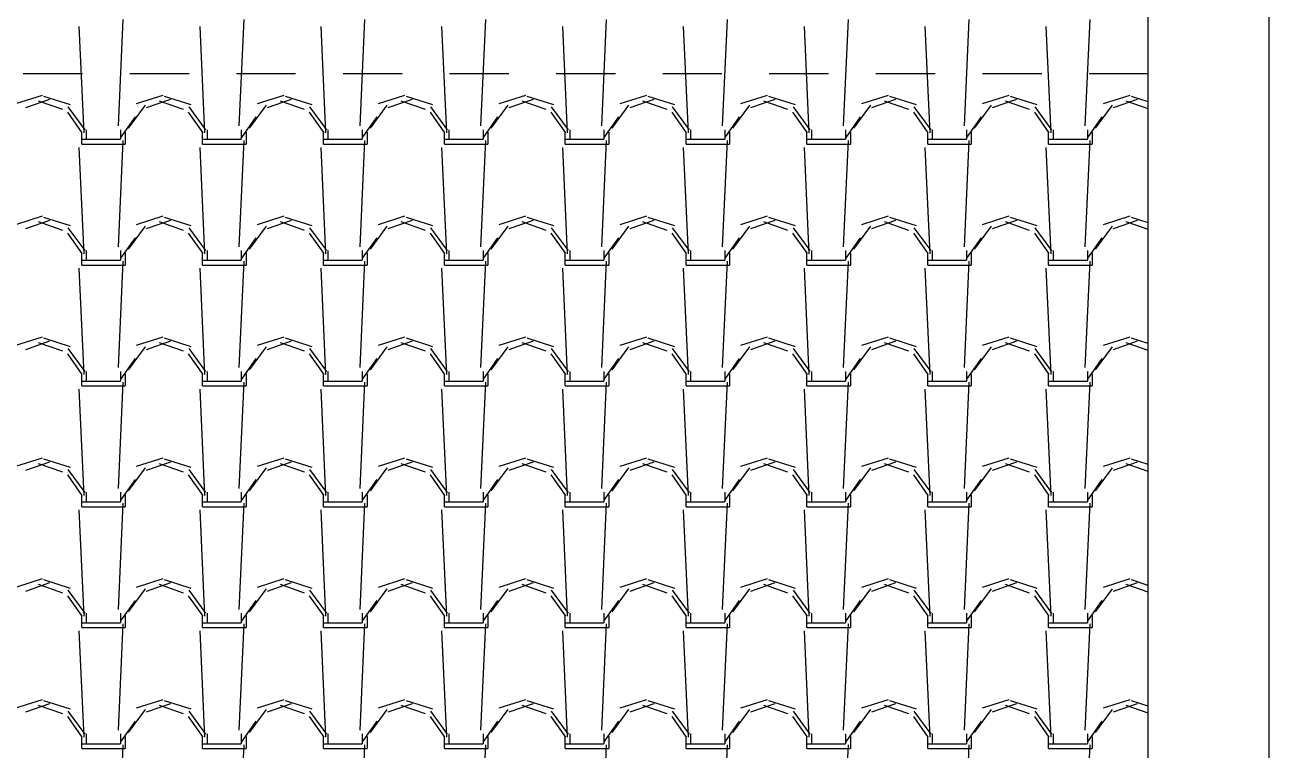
# Model space of a CAD drawing. Header units: millimetres. Extents: x 3923 to 4007, y 744 to 863.
# Drawn here: x 3938.466 to 3941.093, y 834.508 to 836.038 of the extents above; entities that cross this region are included whole.
import ezdxf

# ---------------------------------------------------------------- set-up
doc = ezdxf.new("R2010")
doc.units = ezdxf.units.MM
doc.linetypes.add('HIDDEN2', pattern=[0.1875, 0.125, -0.0625])
doc.layers.add('-HIDRO', color=8, linetype='Continuous')

msp = doc.modelspace()

# ---------------------------------------------------------------- linework, layer by layer
at = {"layer": '-HIDRO'}
for p, q in [((3940.838, 828.6206), (3940.838, 840.1023)), ((3941.0931, 828.6206), (3941.0931, 840.1023))]:
    msp.add_line(p, q, dxfattribs=at)
at = {"layer": '-HIDRO', "linetype": 'Continuous'}
for p, q in [((3938.6638, 835.8252), (3938.674, 836.0497)), ((3938.9189, 835.8252), (3938.9291, 836.0497)), ((3939.1741, 835.8252), (3939.1843, 836.0497)), ((3939.4292, 835.8252), (3939.4394, 836.0497)), ((3939.6844, 835.8252), (3939.6946, 836.0497)), ((3939.9395, 835.8252), (3939.9497, 836.0497)), ((3940.1947, 835.8252), (3940.2049, 836.0497)), ((3940.4498, 835.8252), (3940.46, 836.0497)), ((3940.705, 835.8252), (3940.7152, 836.0497)), ((3938.5915, 835.8106), (3938.5813, 836.0351)), ((3938.8466, 835.8106), (3938.8364, 836.0351)), ((3939.1018, 835.8106), (3939.0916, 836.0351)), ((3939.3569, 835.8106), (3939.3467, 836.0351)), ((3939.6121, 835.8106), (3939.6019, 836.0351)), ((3939.8672, 835.8106), (3939.857, 836.0351)), ((3940.1224, 835.8106), (3940.1122, 836.0351)), ((3940.3775, 835.8106), (3940.3673, 836.0351)), ((3940.6327, 835.8106), (3940.6225, 836.0351)), ((3938.5026, 835.8895), (3938.4465, 835.8717)), ((3938.7578, 835.8895), (3938.7016, 835.8717)), ((3939.0129, 835.8895), (3938.9568, 835.8717)), ((3939.2681, 835.8895), (3939.2119, 835.8717)), ((3939.5232, 835.8895), (3939.4671, 835.8717)), ((3939.7784, 835.8895), (3939.7222, 835.8717)), ((3940.0335, 835.8895), (3939.9774, 835.8717)), ((3940.2887, 835.8895), (3940.2325, 835.8717)), ((3940.5438, 835.8895), (3940.4877, 835.8717)), ((3940.799, 835.8895), (3940.7428, 835.8717)), ((3938.5185, 835.881), (3938.4674, 835.8631)), ((3938.5464, 835.8597), (3938.4954, 835.8776)), ((3938.5624, 835.8694), (3938.5063, 835.8873)), ((3938.5935, 835.8171), (3938.5578, 835.8656)), ((3938.7204, 835.8689), (3938.6847, 835.8204)), ((3938.7736, 835.881), (3938.7226, 835.8631)), ((3938.8015, 835.8597), (3938.7505, 835.8776)), ((3938.8176, 835.8694), (3938.7614, 835.8873)), ((3938.8486, 835.8171), (3938.8129, 835.8656)), ((3938.9756, 835.8689), (3938.9399, 835.8204)), ((3939.0288, 835.881), (3938.9777, 835.8631)), ((3939.0567, 835.8597), (3939.0057, 835.8776)), ((3939.0727, 835.8694), (3939.0166, 835.8873)), ((3939.1038, 835.8171), (3939.0681, 835.8656)), ((3939.2307, 835.8689), (3939.195, 835.8204)), ((3939.2839, 835.881), (3939.2329, 835.8631)), ((3939.3118, 835.8597), (3939.2608, 835.8776)), ((3939.3279, 835.8694), (3939.2717, 835.8873)), ((3939.3589, 835.8171), (3939.3232, 835.8656)), ((3939.4859, 835.8689), (3939.4502, 835.8204)), ((3939.5391, 835.881), (3939.488, 835.8631)), ((3939.567, 835.8597), (3939.516, 835.8776)), ((3939.583, 835.8694), (3939.5269, 835.8873)), ((3939.6141, 835.8171), (3939.5784, 835.8656)), ((3939.741, 835.8689), (3939.7053, 835.8204)), ((3939.7942, 835.881), (3939.7432, 835.8631)), ((3939.8221, 835.8597), (3939.7711, 835.8776)), ((3939.8382, 835.8694), (3939.782, 835.8873)), ((3939.8692, 835.8171), (3939.8335, 835.8656)), ((3939.9962, 835.8689), (3939.9604, 835.8204)), ((3940.0494, 835.881), (3939.9983, 835.8631)), ((3940.0773, 835.8597), (3940.0263, 835.8776)), ((3940.0933, 835.8694), (3940.0372, 835.8873)), ((3940.1244, 835.8171), (3940.0887, 835.8656)), ((3940.2513, 835.8689), (3940.2156, 835.8204)), ((3940.3045, 835.881), (3940.2535, 835.8631)), ((3940.3324, 835.8597), (3940.2814, 835.8776)), ((3940.3485, 835.8694), (3940.2923, 835.8873)), ((3940.3795, 835.8171), (3940.3438, 835.8656)), ((3940.5065, 835.8689), (3940.4707, 835.8204)), ((3940.5597, 835.881), (3940.5086, 835.8631)), ((3940.5876, 835.8598), (3940.5366, 835.8776)), ((3940.6036, 835.8694), (3940.5475, 835.8873)), ((3940.6347, 835.8171), (3940.5989, 835.8656)), ((3940.7616, 835.8689), (3940.7259, 835.8204)), ((3940.8148, 835.881), (3940.7638, 835.8631)), ((3940.838, 835.8614), (3940.7917, 835.8776)), ((3940.838, 835.876), (3940.8026, 835.8873)), ((3938.5876, 835.8108), (3938.557, 835.8542)), ((3938.6989, 835.8442), (3938.6683, 835.8008)), ((3938.8427, 835.8108), (3938.8121, 835.8542)), ((3938.954, 835.8442), (3938.9234, 835.8008)), ((3939.0979, 835.8108), (3939.0673, 835.8542)), ((3939.2092, 835.8442), (3939.1786, 835.8008)), ((3939.353, 835.8108), (3939.3224, 835.8542)), ((3939.4643, 835.8442), (3939.4337, 835.8008)), ((3939.6082, 835.8108), (3939.5776, 835.8541)), ((3939.7195, 835.8442), (3939.6889, 835.8008)), ((3939.8633, 835.8108), (3939.8327, 835.8541)), ((3939.9746, 835.8442), (3939.944, 835.8008)), ((3940.1185, 835.8108), (3940.0879, 835.8541)), ((3940.2298, 835.8442), (3940.1992, 835.8009)), ((3940.3736, 835.8108), (3940.343, 835.8541)), ((3940.4849, 835.8442), (3940.4543, 835.8009)), ((3940.6288, 835.8108), (3940.5982, 835.8541)), ((3940.7401, 835.8442), (3940.7095, 835.8009)), ((3938.5865, 835.7867), (3938.5865, 835.8122)), ((3938.5967, 835.7969), (3938.5967, 835.8173)), ((3938.6682, 835.8173), (3938.6682, 835.7969)), ((3938.6784, 835.8122), (3938.6784, 835.7867)), ((3938.8417, 835.7867), (3938.8417, 835.8122)), ((3938.8519, 835.7969), (3938.8519, 835.8173)), ((3938.9233, 835.8173), (3938.9233, 835.7969)), ((3938.9335, 835.8122), (3938.9335, 835.7867)), ((3939.0968, 835.7867), (3939.0968, 835.8122)), ((3939.107, 835.7969), (3939.107, 835.8173)), ((3939.1785, 835.8173), (3939.1785, 835.7969)), ((3939.1887, 835.8122), (3939.1887, 835.7867)), ((3939.352, 835.7867), (3939.352, 835.8122)), ((3939.3622, 835.7969), (3939.3622, 835.8173)), ((3939.4336, 835.8173), (3939.4336, 835.7969)), ((3939.4438, 835.8122), (3939.4438, 835.7867)), ((3939.6071, 835.7867), (3939.6071, 835.8122)), ((3939.6173, 835.7969), (3939.6173, 835.8173)), ((3939.6888, 835.8173), (3939.6888, 835.7969)), ((3939.699, 835.8122), (3939.699, 835.7867)), ((3939.8623, 835.7867), (3939.8623, 835.8122)), ((3939.8725, 835.7969), (3939.8725, 835.8173)), ((3939.9439, 835.8173), (3939.9439, 835.7969)), ((3939.9541, 835.8122), (3939.9541, 835.7867)), ((3940.1174, 835.7867), (3940.1174, 835.8122)), ((3940.1276, 835.7969), (3940.1276, 835.8173)), ((3940.1991, 835.8173), (3940.1991, 835.7969)), ((3940.2093, 835.8122), (3940.2093, 835.7867)), ((3940.3726, 835.7867), (3940.3726, 835.8122)), ((3940.3828, 835.7969), (3940.3828, 835.8173)), ((3940.4542, 835.8173), (3940.4542, 835.7969)), ((3940.4644, 835.8122), (3940.4644, 835.7867)), ((3940.6277, 835.7867), (3940.6277, 835.8122)), ((3940.6379, 835.7969), (3940.6379, 835.8173)), ((3940.7094, 835.8173), (3940.7094, 835.7969)), ((3940.7196, 835.8122), (3940.7196, 835.7867)), ((3938.5865, 835.7969), (3938.5967, 835.7969)), ((3938.5865, 835.7867), (3938.5967, 835.7867)), ((3938.5967, 835.7969), (3938.6682, 835.7969)), ((3938.5967, 835.7867), (3938.6784, 835.7867)), ((3938.6638, 835.5701), (3938.674, 835.7946)), ((3938.8417, 835.7969), (3938.8519, 835.7969)), ((3938.8417, 835.7867), (3938.8519, 835.7867)), ((3938.8519, 835.7969), (3938.9233, 835.7969)), ((3938.8519, 835.7867), (3938.9335, 835.7867)), ((3938.9189, 835.5701), (3938.9291, 835.7946)), ((3939.0968, 835.7969), (3939.107, 835.7969)), ((3939.0968, 835.7867), (3939.107, 835.7867)), ((3939.107, 835.7969), (3939.1785, 835.7969)), ((3939.107, 835.7867), (3939.1887, 835.7867)), ((3939.1741, 835.5701), (3939.1843, 835.7946)), ((3939.352, 835.7969), (3939.3622, 835.7969)), ((3939.352, 835.7867), (3939.3622, 835.7867)), ((3939.3622, 835.7969), (3939.4336, 835.7969)), ((3939.3622, 835.7867), (3939.4438, 835.7867)), ((3939.4292, 835.5701), (3939.4394, 835.7946)), ((3939.6071, 835.7969), (3939.6173, 835.7969)), ((3939.6071, 835.7867), (3939.6173, 835.7867)), ((3939.6173, 835.7969), (3939.6888, 835.7969)), ((3939.6173, 835.7867), (3939.699, 835.7867)), ((3939.6844, 835.5701), (3939.6946, 835.7946)), ((3939.8623, 835.7969), (3939.8725, 835.7969)), ((3939.8623, 835.7867), (3939.8725, 835.7867)), ((3939.8725, 835.7969), (3939.9439, 835.7969)), ((3939.8725, 835.7867), (3939.9541, 835.7867)), ((3939.9395, 835.5701), (3939.9497, 835.7946)), ((3940.1174, 835.7969), (3940.1276, 835.7969)), ((3940.1174, 835.7867), (3940.1276, 835.7867)), ((3940.1276, 835.7969), (3940.1991, 835.7969)), ((3940.1276, 835.7867), (3940.2093, 835.7867)), ((3940.1947, 835.5701), (3940.2049, 835.7946)), ((3940.3726, 835.7969), (3940.3828, 835.7969)), ((3940.3726, 835.7867), (3940.3828, 835.7867)), ((3940.3828, 835.7969), (3940.4542, 835.7969)), ((3940.3828, 835.7867), (3940.4644, 835.7867)), ((3940.4498, 835.57), (3940.46, 835.7946)), ((3940.6277, 835.7969), (3940.6379, 835.7969)), ((3940.6277, 835.7867), (3940.6379, 835.7867)), ((3940.6379, 835.7969), (3940.7094, 835.7969)), ((3940.6379, 835.7867), (3940.7196, 835.7867)), ((3940.705, 835.57), (3940.7152, 835.7946)), ((3938.5915, 835.5554), (3938.5813, 835.78)), ((3938.8466, 835.5554), (3938.8364, 835.78)), ((3939.1018, 835.5554), (3939.0916, 835.78)), ((3939.3569, 835.5554), (3939.3467, 835.78)), ((3939.6121, 835.5554), (3939.6019, 835.78)), ((3939.8672, 835.5554), (3939.857, 835.78)), ((3940.1224, 835.5554), (3940.1122, 835.78)), ((3940.3775, 835.5554), (3940.3673, 835.78)), ((3940.6327, 835.5554), (3940.6225, 835.78)), ((3938.5026, 835.6344), (3938.4465, 835.6165)), ((3938.5624, 835.6143), (3938.5063, 835.6321)), ((3938.7578, 835.6344), (3938.7016, 835.6165)), ((3938.8176, 835.6143), (3938.7614, 835.6321)), ((3939.0129, 835.6344), (3938.9568, 835.6165)), ((3939.0727, 835.6143), (3939.0166, 835.6321)), ((3939.2681, 835.6344), (3939.2119, 835.6165)), ((3939.3279, 835.6143), (3939.2717, 835.6321)), ((3939.5232, 835.6344), (3939.4671, 835.6165)), ((3939.583, 835.6143), (3939.5269, 835.6321)), ((3939.7784, 835.6344), (3939.7222, 835.6165)), ((3939.8382, 835.6143), (3939.782, 835.6321)), ((3940.0335, 835.6344), (3939.9774, 835.6165)), ((3940.0933, 835.6143), (3940.0372, 835.6321)), ((3940.2887, 835.6344), (3940.2325, 835.6165)), ((3940.3485, 835.6143), (3940.2923, 835.6321)), ((3940.5438, 835.6344), (3940.4877, 835.6165)), ((3940.6036, 835.6143), (3940.5475, 835.6321)), ((3940.799, 835.6344), (3940.7428, 835.6165)), ((3940.838, 835.6209), (3940.8026, 835.6321)), ((3938.5185, 835.6258), (3938.4674, 835.608)), ((3938.5464, 835.6046), (3938.4954, 835.6225)), ((3938.5935, 835.5619), (3938.5578, 835.6104)), ((3938.7204, 835.6138), (3938.6847, 835.5653)), ((3938.7736, 835.6258), (3938.7226, 835.608)), ((3938.8015, 835.6046), (3938.7505, 835.6225)), ((3938.8486, 835.5619), (3938.8129, 835.6104)), ((3938.9756, 835.6138), (3938.9399, 835.5653)), ((3939.0288, 835.6258), (3938.9777, 835.608)), ((3939.0567, 835.6046), (3939.0057, 835.6225)), ((3939.1038, 835.5619), (3939.0681, 835.6104)), ((3939.2307, 835.6138), (3939.195, 835.5653)), ((3939.2839, 835.6258), (3939.2329, 835.608)), ((3939.3118, 835.6046), (3939.2608, 835.6225)), ((3939.3589, 835.5619), (3939.3232, 835.6104)), ((3939.4859, 835.6138), (3939.4502, 835.5653)), ((3939.5391, 835.6258), (3939.488, 835.608)), ((3939.567, 835.6046), (3939.516, 835.6225)), ((3939.6141, 835.5619), (3939.5784, 835.6104)), ((3939.741, 835.6138), (3939.7053, 835.5653)), ((3939.7942, 835.6258), (3939.7432, 835.608)), ((3939.8221, 835.6046), (3939.7711, 835.6225)), ((3939.8692, 835.5619), (3939.8335, 835.6104)), ((3939.9962, 835.6138), (3939.9604, 835.5653)), ((3940.0494, 835.6258), (3939.9983, 835.608)), ((3940.0773, 835.6046), (3940.0263, 835.6225)), ((3940.1244, 835.5619), (3940.0887, 835.6104)), ((3940.2513, 835.6138), (3940.2156, 835.5653)), ((3940.3045, 835.6258), (3940.2535, 835.608)), ((3940.3324, 835.6046), (3940.2814, 835.6225)), ((3940.3795, 835.5619), (3940.3438, 835.6104)), ((3940.5065, 835.6138), (3940.4707, 835.5653)), ((3940.5597, 835.6258), (3940.5086, 835.608)), ((3940.5876, 835.6046), (3940.5366, 835.6225)), ((3940.6347, 835.5619), (3940.5989, 835.6104)), ((3940.7616, 835.6138), (3940.7259, 835.5653)), ((3940.8148, 835.6258), (3940.7638, 835.608)), ((3940.838, 835.6063), (3940.7917, 835.6225)), ((3938.5876, 835.5556), (3938.557, 835.599)), ((3938.6989, 835.5891), (3938.6683, 835.5457)), ((3938.8427, 835.5556), (3938.8121, 835.599)), ((3938.954, 835.5891), (3938.9234, 835.5457)), ((3939.0979, 835.5556), (3939.0673, 835.599)), ((3939.2092, 835.5891), (3939.1786, 835.5457)), ((3939.353, 835.5556), (3939.3224, 835.599)), ((3939.4643, 835.5891), (3939.4337, 835.5457)), ((3939.6082, 835.5556), (3939.5776, 835.599)), ((3939.7195, 835.5891), (3939.6889, 835.5457)), ((3939.8633, 835.5556), (3939.8327, 835.599)), ((3939.9746, 835.5891), (3939.944, 835.5457)), ((3940.1185, 835.5556), (3940.0879, 835.599)), ((3940.2298, 835.5891), (3940.1992, 835.5457)), ((3940.3736, 835.5556), (3940.343, 835.599)), ((3940.4849, 835.5891), (3940.4543, 835.5457)), ((3940.6288, 835.5556), (3940.5982, 835.599)), ((3940.7401, 835.5891), (3940.7095, 835.5457)), ((3938.5865, 835.5315), (3938.5865, 835.5571)), ((3938.5967, 835.5417), (3938.5967, 835.5622)), ((3938.6682, 835.5622), (3938.6682, 835.5417)), ((3938.6784, 835.5571), (3938.6784, 835.5315)), ((3938.8417, 835.5315), (3938.8417, 835.5571)), ((3938.8519, 835.5417), (3938.8519, 835.5622)), ((3938.9233, 835.5622), (3938.9233, 835.5417)), ((3938.9335, 835.5571), (3938.9335, 835.5315)), ((3939.0968, 835.5315), (3939.0968, 835.5571)), ((3939.107, 835.5417), (3939.107, 835.5622)), ((3939.1785, 835.5622), (3939.1785, 835.5417)), ((3939.1887, 835.5571), (3939.1887, 835.5315)), ((3939.352, 835.5315), (3939.352, 835.5571)), ((3939.3622, 835.5417), (3939.3622, 835.5622)), ((3939.4336, 835.5622), (3939.4336, 835.5417)), ((3939.4438, 835.5571), (3939.4438, 835.5315)), ((3939.6071, 835.5315), (3939.6071, 835.5571)), ((3939.6173, 835.5417), (3939.6173, 835.5622)), ((3939.6888, 835.5622), (3939.6888, 835.5417)), ((3939.699, 835.5571), (3939.699, 835.5315)), ((3939.8623, 835.5315), (3939.8623, 835.5571)), ((3939.8725, 835.5417), (3939.8725, 835.5622)), ((3939.9439, 835.5622), (3939.9439, 835.5417)), ((3939.9541, 835.5571), (3939.9541, 835.5315)), ((3940.1174, 835.5315), (3940.1174, 835.5571)), ((3940.1276, 835.5417), (3940.1276, 835.5622)), ((3940.1991, 835.5622), (3940.1991, 835.5417)), ((3940.2093, 835.5571), (3940.2093, 835.5315)), ((3940.3726, 835.5315), (3940.3726, 835.5571)), ((3940.3828, 835.5417), (3940.3828, 835.5622)), ((3940.4542, 835.5622), (3940.4542, 835.5417)), ((3940.4644, 835.5571), (3940.4644, 835.5315)), ((3940.6277, 835.5315), (3940.6277, 835.5571)), ((3940.6379, 835.5417), (3940.6379, 835.5622)), ((3940.7094, 835.5622), (3940.7094, 835.5417)), ((3940.7196, 835.5571), (3940.7196, 835.5315)), ((3938.5915, 835.3003), (3938.5813, 835.5248)), ((3938.5865, 835.5417), (3938.5967, 835.5417)), ((3938.5865, 835.5315), (3938.5967, 835.5315)), ((3938.5967, 835.5417), (3938.6682, 835.5417)), ((3938.5967, 835.5315), (3938.6784, 835.5315)), ((3938.6638, 835.3149), (3938.674, 835.5394)), ((3938.8466, 835.3003), (3938.8364, 835.5248)), ((3938.8417, 835.5417), (3938.8519, 835.5417)), ((3938.8417, 835.5315), (3938.8519, 835.5315)), ((3938.8519, 835.5417), (3938.9233, 835.5417)), ((3938.8519, 835.5315), (3938.9335, 835.5315)), ((3938.9189, 835.3149), (3938.9291, 835.5394)), ((3939.1018, 835.3003), (3939.0916, 835.5248)), ((3939.0968, 835.5417), (3939.107, 835.5417)), ((3939.0968, 835.5315), (3939.107, 835.5315)), ((3939.107, 835.5417), (3939.1785, 835.5417)), ((3939.107, 835.5315), (3939.1887, 835.5315)), ((3939.1741, 835.3149), (3939.1843, 835.5394)), ((3939.3569, 835.3003), (3939.3467, 835.5248)), ((3939.352, 835.5417), (3939.3622, 835.5417)), ((3939.352, 835.5315), (3939.3622, 835.5315)), ((3939.3622, 835.5417), (3939.4336, 835.5417)), ((3939.3622, 835.5315), (3939.4438, 835.5315)), ((3939.4292, 835.3149), (3939.4394, 835.5394)), ((3939.6121, 835.3003), (3939.6019, 835.5248)), ((3939.6071, 835.5417), (3939.6173, 835.5417)), ((3939.6071, 835.5315), (3939.6173, 835.5315)), ((3939.6173, 835.5417), (3939.6888, 835.5417)), ((3939.6173, 835.5315), (3939.699, 835.5315)), ((3939.6844, 835.3149), (3939.6946, 835.5394)), ((3939.8672, 835.3003), (3939.857, 835.5248)), ((3939.8623, 835.5417), (3939.8725, 835.5417)), ((3939.8623, 835.5315), (3939.8725, 835.5315)), ((3939.8725, 835.5417), (3939.9439, 835.5417)), ((3939.8725, 835.5315), (3939.9541, 835.5315)), ((3939.9395, 835.3149), (3939.9497, 835.5394)), ((3940.1224, 835.3003), (3940.1122, 835.5248)), ((3940.1174, 835.5417), (3940.1276, 835.5417)), ((3940.1174, 835.5315), (3940.1276, 835.5315)), ((3940.1276, 835.5417), (3940.1991, 835.5417)), ((3940.1276, 835.5315), (3940.2093, 835.5315)), ((3940.1947, 835.3149), (3940.2049, 835.5394)), ((3940.3775, 835.3003), (3940.3673, 835.5248)), ((3940.3726, 835.5417), (3940.3828, 835.5417)), ((3940.3726, 835.5315), (3940.3828, 835.5315)), ((3940.3828, 835.5417), (3940.4542, 835.5417)), ((3940.3828, 835.5315), (3940.4644, 835.5315)), ((3940.4498, 835.3149), (3940.46, 835.5394)), ((3940.6327, 835.3003), (3940.6225, 835.5248)), ((3940.6277, 835.5417), (3940.6379, 835.5417)), ((3940.6277, 835.5315), (3940.6379, 835.5315)), ((3940.6379, 835.5417), (3940.7094, 835.5417)), ((3940.6379, 835.5315), (3940.7196, 835.5315)), ((3940.705, 835.3149), (3940.7152, 835.5394)), ((3938.5026, 835.3792), (3938.4465, 835.3614)), ((3938.5185, 835.3707), (3938.4674, 835.3528)), ((3938.5464, 835.3494), (3938.4954, 835.3673)), ((3938.5624, 835.3591), (3938.5063, 835.377)), ((3938.7578, 835.3792), (3938.7016, 835.3614)), ((3938.7736, 835.3707), (3938.7226, 835.3528)), ((3938.8015, 835.3494), (3938.7505, 835.3673)), ((3938.8176, 835.3591), (3938.7614, 835.377)), ((3939.0129, 835.3792), (3938.9568, 835.3614)), ((3939.0288, 835.3707), (3938.9777, 835.3528)), ((3939.0567, 835.3494), (3939.0057, 835.3673)), ((3939.0727, 835.3591), (3939.0166, 835.377)), ((3939.2681, 835.3792), (3939.2119, 835.3614)), ((3939.2839, 835.3707), (3939.2329, 835.3528)), ((3939.3118, 835.3494), (3939.2608, 835.3673)), ((3939.3279, 835.3591), (3939.2717, 835.377)), ((3939.5232, 835.3792), (3939.4671, 835.3614)), ((3939.5391, 835.3707), (3939.488, 835.3528)), ((3939.567, 835.3494), (3939.516, 835.3673)), ((3939.583, 835.3591), (3939.5269, 835.377)), ((3939.7784, 835.3792), (3939.7222, 835.3614)), ((3939.7942, 835.3707), (3939.7432, 835.3528)), ((3939.8221, 835.3494), (3939.7711, 835.3673)), ((3939.8382, 835.3591), (3939.782, 835.377)), ((3940.0335, 835.3792), (3939.9774, 835.3614)), ((3940.0494, 835.3707), (3939.9983, 835.3528)), ((3940.0773, 835.3494), (3940.0263, 835.3673)), ((3940.0933, 835.3591), (3940.0372, 835.377)), ((3940.2887, 835.3792), (3940.2325, 835.3614)), ((3940.3045, 835.3707), (3940.2535, 835.3528)), ((3940.3324, 835.3494), (3940.2814, 835.3673)), ((3940.3485, 835.3591), (3940.2923, 835.377)), ((3940.5438, 835.3792), (3940.4877, 835.3614)), ((3940.5597, 835.3707), (3940.5086, 835.3528)), ((3940.5876, 835.3495), (3940.5366, 835.3673)), ((3940.6036, 835.3591), (3940.5475, 835.377)), ((3940.799, 835.3792), (3940.7428, 835.3614)), ((3940.8148, 835.3707), (3940.7638, 835.3528)), ((3940.838, 835.3511), (3940.7917, 835.3673)), ((3940.838, 835.3657), (3940.8026, 835.377)), ((3938.5876, 835.3005), (3938.557, 835.3439)), ((3938.5935, 835.3068), (3938.5578, 835.3553)), ((3938.7204, 835.3586), (3938.6847, 835.3101)), ((3938.8427, 835.3005), (3938.8121, 835.3439)), ((3938.8486, 835.3068), (3938.8129, 835.3553)), ((3938.9756, 835.3586), (3938.9399, 835.3101)), ((3939.0979, 835.3005), (3939.0673, 835.3439)), ((3939.1038, 835.3068), (3939.0681, 835.3553)), ((3939.2307, 835.3586), (3939.195, 835.3101)), ((3939.353, 835.3005), (3939.3224, 835.3439)), ((3939.3589, 835.3068), (3939.3232, 835.3553)), ((3939.4859, 835.3586), (3939.4502, 835.3101)), ((3939.6082, 835.3005), (3939.5776, 835.3439)), ((3939.6141, 835.3068), (3939.5784, 835.3553)), ((3939.741, 835.3586), (3939.7053, 835.3101)), ((3939.8633, 835.3005), (3939.8327, 835.3439)), ((3939.8692, 835.3068), (3939.8335, 835.3553)), ((3939.9962, 835.3586), (3939.9604, 835.3101)), ((3940.1185, 835.3005), (3940.0879, 835.3438)), ((3940.1244, 835.3068), (3940.0887, 835.3553)), ((3940.2513, 835.3586), (3940.2156, 835.3101)), ((3940.3736, 835.3005), (3940.343, 835.3438)), ((3940.3795, 835.3068), (3940.3438, 835.3553)), ((3940.5065, 835.3586), (3940.4707, 835.3101)), ((3940.6288, 835.3005), (3940.5982, 835.3438)), ((3940.6347, 835.3068), (3940.599, 835.3553)), ((3940.7616, 835.3586), (3940.7259, 835.3101)), ((3938.6989, 835.3339), (3938.6683, 835.2905)), ((3938.954, 835.3339), (3938.9234, 835.2905)), ((3939.2092, 835.3339), (3939.1786, 835.2905)), ((3939.4643, 835.3339), (3939.4337, 835.2905)), ((3939.7195, 835.3339), (3939.6889, 835.2906)), ((3939.9746, 835.3339), (3939.944, 835.2906)), ((3940.2298, 835.3339), (3940.1992, 835.2906)), ((3940.4849, 835.3339), (3940.4543, 835.2906)), ((3940.7401, 835.3339), (3940.7095, 835.2906)), ((3938.5865, 835.2764), (3938.5865, 835.3019)), ((3938.5865, 835.2866), (3938.5967, 835.2866)), ((3938.5967, 835.2866), (3938.5967, 835.307)), ((3938.5967, 835.2866), (3938.6682, 835.2866)), ((3938.6682, 835.307), (3938.6682, 835.2866)), ((3938.6784, 835.3019), (3938.6784, 835.2764)), ((3938.8417, 835.2764), (3938.8417, 835.3019)), ((3938.8417, 835.2866), (3938.8519, 835.2866)), ((3938.8519, 835.2866), (3938.8519, 835.307)), ((3938.8519, 835.2866), (3938.9233, 835.2866)), ((3938.9233, 835.307), (3938.9233, 835.2866)), ((3938.9335, 835.3019), (3938.9335, 835.2764)), ((3939.0968, 835.2764), (3939.0968, 835.3019)), ((3939.0968, 835.2866), (3939.107, 835.2866)), ((3939.107, 835.2866), (3939.107, 835.307)), ((3939.107, 835.2866), (3939.1785, 835.2866)), ((3939.1785, 835.307), (3939.1785, 835.2866)), ((3939.1887, 835.3019), (3939.1887, 835.2764)), ((3939.352, 835.2764), (3939.352, 835.3019)), ((3939.352, 835.2866), (3939.3622, 835.2866)), ((3939.3622, 835.2866), (3939.3622, 835.307)), ((3939.3622, 835.2866), (3939.4336, 835.2866)), ((3939.4336, 835.307), (3939.4336, 835.2866)), ((3939.4438, 835.3019), (3939.4438, 835.2764)), ((3939.6071, 835.2764), (3939.6071, 835.3019)), ((3939.6071, 835.2866), (3939.6173, 835.2866)), ((3939.6173, 835.2866), (3939.6173, 835.307)), ((3939.6173, 835.2866), (3939.6888, 835.2866)), ((3939.6888, 835.307), (3939.6888, 835.2866)), ((3939.699, 835.3019), (3939.699, 835.2764)), ((3939.8623, 835.2764), (3939.8623, 835.3019)), ((3939.8623, 835.2866), (3939.8725, 835.2866)), ((3939.8725, 835.2866), (3939.8725, 835.307)), ((3939.8725, 835.2866), (3939.9439, 835.2866)), ((3939.9439, 835.307), (3939.9439, 835.2866)), ((3939.9541, 835.3019), (3939.9541, 835.2764)), ((3940.1174, 835.2764), (3940.1174, 835.3019)), ((3940.1174, 835.2866), (3940.1276, 835.2866)), ((3940.1276, 835.2866), (3940.1276, 835.307)), ((3940.1276, 835.2866), (3940.1991, 835.2866)), ((3940.1991, 835.307), (3940.1991, 835.2866)), ((3940.2093, 835.3019), (3940.2093, 835.2764)), ((3940.3726, 835.2764), (3940.3726, 835.3019)), ((3940.3726, 835.2866), (3940.3828, 835.2866)), ((3940.3828, 835.2866), (3940.3828, 835.307)), ((3940.3828, 835.2866), (3940.4542, 835.2866)), ((3940.4542, 835.307), (3940.4542, 835.2866)), ((3940.4644, 835.3019), (3940.4644, 835.2764)), ((3940.6277, 835.2764), (3940.6277, 835.3019)), ((3940.6277, 835.2866), (3940.6379, 835.2866)), ((3940.6379, 835.2866), (3940.6379, 835.307)), ((3940.6379, 835.2866), (3940.7094, 835.2866)), ((3940.7094, 835.307), (3940.7094, 835.2866)), ((3940.7196, 835.3019), (3940.7196, 835.2764)), ((3938.5915, 835.0451), (3938.5813, 835.2697)), ((3938.5865, 835.2764), (3938.5967, 835.2764)), ((3938.5967, 835.2764), (3938.6784, 835.2764)), ((3938.6638, 835.0598), (3938.674, 835.2843)), ((3938.8466, 835.0451), (3938.8364, 835.2697)), ((3938.8417, 835.2764), (3938.8519, 835.2764)), ((3938.8519, 835.2764), (3938.9335, 835.2764)), ((3938.9189, 835.0598), (3938.9291, 835.2843)), ((3939.1018, 835.0451), (3939.0916, 835.2697)), ((3939.0968, 835.2764), (3939.107, 835.2764)), ((3939.107, 835.2764), (3939.1887, 835.2764)), ((3939.1741, 835.0598), (3939.1843, 835.2843)), ((3939.3569, 835.0451), (3939.3467, 835.2697)), ((3939.352, 835.2764), (3939.3622, 835.2764)), ((3939.3622, 835.2764), (3939.4438, 835.2764)), ((3939.4292, 835.0598), (3939.4394, 835.2843)), ((3939.6121, 835.0451), (3939.6019, 835.2697)), ((3939.6071, 835.2764), (3939.6173, 835.2764)), ((3939.6173, 835.2764), (3939.699, 835.2764)), ((3939.6844, 835.0598), (3939.6946, 835.2843)), ((3939.8672, 835.0451), (3939.857, 835.2697)), ((3939.8623, 835.2764), (3939.8725, 835.2764)), ((3939.8725, 835.2764), (3939.9541, 835.2764)), ((3939.9395, 835.0598), (3939.9497, 835.2843)), ((3940.1224, 835.0451), (3940.1122, 835.2697)), ((3940.1174, 835.2764), (3940.1276, 835.2764)), ((3940.1276, 835.2764), (3940.2093, 835.2764)), ((3940.1947, 835.0598), (3940.2049, 835.2843)), ((3940.3775, 835.0451), (3940.3673, 835.2697)), ((3940.3726, 835.2764), (3940.3828, 835.2764)), ((3940.3828, 835.2764), (3940.4644, 835.2764)), ((3940.4498, 835.0597), (3940.46, 835.2843)), ((3940.6327, 835.0451), (3940.6225, 835.2697)), ((3940.6277, 835.2764), (3940.6379, 835.2764)), ((3940.6379, 835.2764), (3940.7196, 835.2764)), ((3940.705, 835.0597), (3940.7152, 835.2843)), ((3938.5026, 835.1241), (3938.4465, 835.1062)), ((3938.5185, 835.1155), (3938.4674, 835.0977)), ((3938.5464, 835.0943), (3938.4954, 835.1122)), ((3938.5624, 835.104), (3938.5063, 835.1218)), ((3938.7204, 835.1035), (3938.6847, 835.055)), ((3938.7578, 835.1241), (3938.7016, 835.1062)), ((3938.7736, 835.1155), (3938.7226, 835.0977)), ((3938.8015, 835.0943), (3938.7505, 835.1122)), ((3938.8176, 835.104), (3938.7614, 835.1218)), ((3938.9756, 835.1035), (3938.9399, 835.055)), ((3939.0129, 835.1241), (3938.9568, 835.1062)), ((3939.0288, 835.1155), (3938.9777, 835.0977)), ((3939.0567, 835.0943), (3939.0057, 835.1122)), ((3939.0727, 835.104), (3939.0166, 835.1218)), ((3939.2307, 835.1035), (3939.195, 835.055)), ((3939.2681, 835.1241), (3939.2119, 835.1062)), ((3939.2839, 835.1155), (3939.2329, 835.0977)), ((3939.3118, 835.0943), (3939.2608, 835.1122)), ((3939.3279, 835.104), (3939.2717, 835.1218)), ((3939.4859, 835.1035), (3939.4501, 835.055)), ((3939.5232, 835.1241), (3939.4671, 835.1062)), ((3939.5391, 835.1155), (3939.488, 835.0977)), ((3939.567, 835.0943), (3939.516, 835.1122)), ((3939.583, 835.104), (3939.5269, 835.1218)), ((3939.741, 835.1035), (3939.7053, 835.055)), ((3939.7784, 835.1241), (3939.7222, 835.1062)), ((3939.7942, 835.1155), (3939.7432, 835.0977)), ((3939.8221, 835.0943), (3939.7711, 835.1122)), ((3939.8382, 835.104), (3939.782, 835.1218)), ((3939.9962, 835.1035), (3939.9604, 835.055)), ((3940.0335, 835.1241), (3939.9774, 835.1062)), ((3940.0494, 835.1155), (3939.9983, 835.0977)), ((3940.0773, 835.0943), (3940.0263, 835.1122)), ((3940.0933, 835.104), (3940.0372, 835.1218)), ((3940.2513, 835.1035), (3940.2156, 835.055)), ((3940.2887, 835.1241), (3940.2325, 835.1062)), ((3940.3045, 835.1155), (3940.2535, 835.0977)), ((3940.3324, 835.0943), (3940.2814, 835.1122)), ((3940.3485, 835.104), (3940.2923, 835.1218)), ((3940.5065, 835.1035), (3940.4707, 835.055)), ((3940.5438, 835.1241), (3940.4877, 835.1062)), ((3940.5597, 835.1155), (3940.5086, 835.0977)), ((3940.5876, 835.0943), (3940.5366, 835.1122)), ((3940.6036, 835.104), (3940.5475, 835.1218)), ((3940.7616, 835.1035), (3940.7259, 835.055)), ((3940.799, 835.1241), (3940.7428, 835.1062)), ((3940.8148, 835.1155), (3940.7638, 835.0977)), ((3940.838, 835.096), (3940.7917, 835.1122)), ((3940.838, 835.1106), (3940.8026, 835.1218)), ((3938.5876, 835.0453), (3938.557, 835.0887)), ((3938.5935, 835.0516), (3938.5578, 835.1001)), ((3938.6989, 835.0788), (3938.6683, 835.0354)), ((3938.8427, 835.0453), (3938.8121, 835.0887)), ((3938.8486, 835.0516), (3938.8129, 835.1001)), ((3938.954, 835.0788), (3938.9234, 835.0354)), ((3939.0979, 835.0453), (3939.0673, 835.0887)), ((3939.1038, 835.0516), (3939.0681, 835.1001)), ((3939.2092, 835.0788), (3939.1786, 835.0354)), ((3939.353, 835.0453), (3939.3224, 835.0887)), ((3939.3589, 835.0516), (3939.3232, 835.1001)), ((3939.4643, 835.0788), (3939.4337, 835.0354)), ((3939.6082, 835.0453), (3939.5776, 835.0887)), ((3939.6141, 835.0516), (3939.5784, 835.1001)), ((3939.7195, 835.0788), (3939.6889, 835.0354)), ((3939.8633, 835.0453), (3939.8327, 835.0887)), ((3939.8692, 835.0516), (3939.8335, 835.1001)), ((3939.9746, 835.0788), (3939.944, 835.0354)), ((3940.1185, 835.0453), (3940.0879, 835.0887)), ((3940.1244, 835.0516), (3940.0887, 835.1001)), ((3940.2298, 835.0788), (3940.1992, 835.0354)), ((3940.3736, 835.0453), (3940.343, 835.0887)), ((3940.3795, 835.0516), (3940.3438, 835.1001)), ((3940.485, 835.0788), (3940.4543, 835.0354)), ((3940.6288, 835.0453), (3940.5982, 835.0887)), ((3940.6347, 835.0516), (3940.599, 835.1001)), ((3940.7401, 835.0788), (3940.7095, 835.0354)), ((3938.5967, 835.0314), (3938.5967, 835.0519)), ((3938.6682, 835.0519), (3938.6682, 835.0314)), ((3938.8519, 835.0314), (3938.8519, 835.0519)), ((3938.9233, 835.0519), (3938.9233, 835.0314)), ((3939.107, 835.0314), (3939.107, 835.0519)), ((3939.1785, 835.0519), (3939.1785, 835.0314)), ((3939.3622, 835.0314), (3939.3622, 835.0519)), ((3939.4336, 835.0519), (3939.4336, 835.0314)), ((3939.6173, 835.0314), (3939.6173, 835.0519)), ((3939.6888, 835.0519), (3939.6888, 835.0314)), ((3939.8725, 835.0314), (3939.8725, 835.0519)), ((3939.9439, 835.0519), (3939.9439, 835.0314)), ((3940.1276, 835.0314), (3940.1276, 835.0519)), ((3940.1991, 835.0519), (3940.1991, 835.0314)), ((3940.3828, 835.0314), (3940.3828, 835.0519)), ((3940.4542, 835.0519), (3940.4542, 835.0314)), ((3940.6379, 835.0314), (3940.6379, 835.0519)), ((3940.7094, 835.0519), (3940.7094, 835.0314)), ((3938.5865, 835.0212), (3938.5865, 835.0468)), ((3938.5865, 835.0314), (3938.5967, 835.0314)), ((3938.5967, 835.0314), (3938.6682, 835.0314)), ((3938.6638, 834.8046), (3938.674, 835.0291)), ((3938.6784, 835.0468), (3938.6784, 835.0212)), ((3938.8417, 835.0212), (3938.8417, 835.0468)), ((3938.8417, 835.0314), (3938.8519, 835.0314)), ((3938.8519, 835.0314), (3938.9233, 835.0314)), ((3938.9189, 834.8046), (3938.9291, 835.0291)), ((3938.9335, 835.0468), (3938.9335, 835.0212)), ((3939.0968, 835.0212), (3939.0968, 835.0468)), ((3939.0968, 835.0314), (3939.107, 835.0314)), ((3939.107, 835.0314), (3939.1785, 835.0314)), ((3939.1741, 834.8046), (3939.1843, 835.0291)), ((3939.1887, 835.0468), (3939.1887, 835.0212)), ((3939.352, 835.0212), (3939.352, 835.0468)), ((3939.352, 835.0314), (3939.3622, 835.0314)), ((3939.3622, 835.0314), (3939.4336, 835.0314)), ((3939.4292, 834.8046), (3939.4394, 835.0291)), ((3939.4438, 835.0468), (3939.4438, 835.0212)), ((3939.6071, 835.0212), (3939.6071, 835.0468)), ((3939.6071, 835.0314), (3939.6173, 835.0314)), ((3939.6173, 835.0314), (3939.6888, 835.0314)), ((3939.6844, 834.8046), (3939.6946, 835.0291)), ((3939.699, 835.0468), (3939.699, 835.0212)), ((3939.8623, 835.0212), (3939.8623, 835.0468)), ((3939.8623, 835.0314), (3939.8725, 835.0314)), ((3939.8725, 835.0314), (3939.9439, 835.0314)), ((3939.9395, 834.8046), (3939.9497, 835.0291)), ((3939.9541, 835.0468), (3939.9541, 835.0212)), ((3940.1174, 835.0212), (3940.1174, 835.0468)), ((3940.1174, 835.0314), (3940.1276, 835.0314)), ((3940.1276, 835.0314), (3940.1991, 835.0314)), ((3940.1947, 834.8046), (3940.2049, 835.0291)), ((3940.2093, 835.0468), (3940.2093, 835.0212)), ((3940.3726, 835.0212), (3940.3726, 835.0468)), ((3940.3726, 835.0314), (3940.3828, 835.0314)), ((3940.3828, 835.0314), (3940.4542, 835.0314)), ((3940.4498, 834.8046), (3940.46, 835.0291)), ((3940.4644, 835.0468), (3940.4644, 835.0212)), ((3940.6277, 835.0212), (3940.6277, 835.0468)), ((3940.6277, 835.0314), (3940.6379, 835.0314)), ((3940.6379, 835.0314), (3940.7094, 835.0314)), ((3940.705, 834.8046), (3940.7152, 835.0291)), ((3940.7196, 835.0468), (3940.7196, 835.0212)), ((3938.5915, 834.79), (3938.5813, 835.0145)), ((3938.5865, 835.0212), (3938.5967, 835.0212)), ((3938.5967, 835.0212), (3938.6784, 835.0212)), ((3938.8466, 834.79), (3938.8364, 835.0145)), ((3938.8417, 835.0212), (3938.8519, 835.0212)), ((3938.8519, 835.0212), (3938.9335, 835.0212)), ((3939.1018, 834.79), (3939.0916, 835.0145)), ((3939.0968, 835.0212), (3939.107, 835.0212)), ((3939.107, 835.0212), (3939.1887, 835.0212)), ((3939.3569, 834.79), (3939.3467, 835.0145)), ((3939.352, 835.0212), (3939.3622, 835.0212)), ((3939.3622, 835.0212), (3939.4438, 835.0212)), ((3939.6121, 834.79), (3939.6019, 835.0145)), ((3939.6071, 835.0212), (3939.6173, 835.0212)), ((3939.6173, 835.0212), (3939.699, 835.0212)), ((3939.8672, 834.79), (3939.857, 835.0145)), ((3939.8623, 835.0212), (3939.8725, 835.0212)), ((3939.8725, 835.0212), (3939.9541, 835.0212)), ((3940.1224, 834.79), (3940.1122, 835.0145)), ((3940.1174, 835.0212), (3940.1276, 835.0212)), ((3940.1276, 835.0212), (3940.2093, 835.0212)), ((3940.3775, 834.79), (3940.3673, 835.0145)), ((3940.3726, 835.0212), (3940.3828, 835.0212)), ((3940.3828, 835.0212), (3940.4644, 835.0212)), ((3940.6327, 834.79), (3940.6225, 835.0145)), ((3940.6277, 835.0212), (3940.6379, 835.0212)), ((3940.6379, 835.0212), (3940.7196, 835.0212)), ((3938.5026, 834.8689), (3938.4465, 834.8511)), ((3938.5624, 834.8488), (3938.5063, 834.8667)), ((3938.7578, 834.8689), (3938.7016, 834.8511)), ((3938.8176, 834.8488), (3938.7614, 834.8667)), ((3939.0129, 834.8689), (3938.9568, 834.8511)), ((3939.0727, 834.8488), (3939.0166, 834.8667)), ((3939.2681, 834.8689), (3939.2119, 834.8511)), ((3939.3279, 834.8488), (3939.2717, 834.8667)), ((3939.5232, 834.8689), (3939.4671, 834.8511)), ((3939.583, 834.8488), (3939.5269, 834.8667)), ((3939.7784, 834.8689), (3939.7222, 834.8511)), ((3939.8382, 834.8488), (3939.782, 834.8667)), ((3940.0335, 834.8689), (3939.9774, 834.8511)), ((3940.0933, 834.8488), (3940.0372, 834.8667)), ((3940.2887, 834.8689), (3940.2325, 834.8511)), ((3940.3485, 834.8488), (3940.2923, 834.8667)), ((3940.5438, 834.8689), (3940.4877, 834.8511)), ((3940.6036, 834.8488), (3940.5475, 834.8667)), ((3940.799, 834.8689), (3940.7428, 834.8511)), ((3940.838, 834.8554), (3940.8026, 834.8667)), ((3938.5185, 834.8604), (3938.4674, 834.8425)), ((3938.5464, 834.8391), (3938.4954, 834.857)), ((3938.5935, 834.7965), (3938.5578, 834.8449)), ((3938.7204, 834.8483), (3938.6847, 834.7998)), ((3938.7736, 834.8604), (3938.7226, 834.8425)), ((3938.8015, 834.8391), (3938.7505, 834.857)), ((3938.8486, 834.7965), (3938.8129, 834.8449)), ((3938.9756, 834.8483), (3938.9399, 834.7998)), ((3939.0288, 834.8604), (3938.9777, 834.8425)), ((3939.0567, 834.8391), (3939.0057, 834.857)), ((3939.1038, 834.7965), (3939.0681, 834.8449)), ((3939.2307, 834.8483), (3939.195, 834.7998)), ((3939.2839, 834.8604), (3939.2329, 834.8425)), ((3939.3118, 834.8391), (3939.2608, 834.857)), ((3939.3589, 834.7965), (3939.3232, 834.8449)), ((3939.4859, 834.8483), (3939.4501, 834.7998)), ((3939.5391, 834.8604), (3939.488, 834.8425)), ((3939.567, 834.8391), (3939.516, 834.857)), ((3939.6141, 834.7965), (3939.5784, 834.8449)), ((3939.741, 834.8483), (3939.7053, 834.7998)), ((3939.7942, 834.8604), (3939.7432, 834.8425)), ((3939.8221, 834.8391), (3939.7711, 834.857)), ((3939.8692, 834.7965), (3939.8335, 834.8449)), ((3939.9962, 834.8483), (3939.9604, 834.7998)), ((3940.0494, 834.8604), (3939.9983, 834.8425)), ((3940.0773, 834.8391), (3940.0263, 834.857)), ((3940.1244, 834.7965), (3940.0887, 834.8449)), ((3940.2513, 834.8483), (3940.2156, 834.7998)), ((3940.3045, 834.8604), (3940.2535, 834.8425)), ((3940.3324, 834.8391), (3940.2814, 834.857)), ((3940.3795, 834.7965), (3940.3438, 834.8449)), ((3940.5065, 834.8483), (3940.4707, 834.7998)), ((3940.5597, 834.8604), (3940.5086, 834.8425)), ((3940.5876, 834.8391), (3940.5366, 834.857)), ((3940.6347, 834.7965), (3940.599, 834.845)), ((3940.7616, 834.8483), (3940.7259, 834.7998)), ((3940.8148, 834.8604), (3940.7638, 834.8425)), ((3940.838, 834.8408), (3940.7917, 834.857)), ((3938.5876, 834.7902), (3938.557, 834.8336)), ((3938.6989, 834.8236), (3938.6683, 834.7802)), ((3938.8427, 834.7902), (3938.8121, 834.8336)), ((3938.954, 834.8236), (3938.9234, 834.7802)), ((3939.0979, 834.7902), (3939.0673, 834.8336)), ((3939.2092, 834.8236), (3939.1786, 834.7802)), ((3939.353, 834.7902), (3939.3224, 834.8336)), ((3939.4643, 834.8236), (3939.4337, 834.7803)), ((3939.6082, 834.7902), (3939.5776, 834.8336)), ((3939.7195, 834.8236), (3939.6889, 834.7803)), ((3939.8633, 834.7902), (3939.8327, 834.8336)), ((3939.9746, 834.8236), (3939.944, 834.7803)), ((3940.1185, 834.7902), (3940.0879, 834.8336)), ((3940.2298, 834.8236), (3940.1992, 834.7803)), ((3940.3736, 834.7902), (3940.343, 834.8335)), ((3940.485, 834.8236), (3940.4543, 834.7803)), ((3940.6288, 834.7902), (3940.5982, 834.8335)), ((3940.7401, 834.8236), (3940.7095, 834.7803)), ((3938.5865, 834.7661), (3938.5865, 834.7916)), ((3938.5967, 834.7763), (3938.5967, 834.7967)), ((3938.6682, 834.7967), (3938.6682, 834.7763)), ((3938.6784, 834.7916), (3938.6784, 834.7661)), ((3938.8417, 834.7661), (3938.8417, 834.7916)), ((3938.8519, 834.7763), (3938.8519, 834.7967)), ((3938.9233, 834.7967), (3938.9233, 834.7763)), ((3938.9335, 834.7916), (3938.9335, 834.7661)), ((3939.0968, 834.7661), (3939.0968, 834.7916)), ((3939.107, 834.7763), (3939.107, 834.7967)), ((3939.1785, 834.7967), (3939.1785, 834.7763)), ((3939.1887, 834.7916), (3939.1887, 834.7661)), ((3939.352, 834.7661), (3939.352, 834.7916)), ((3939.3622, 834.7763), (3939.3622, 834.7967)), ((3939.4336, 834.7967), (3939.4336, 834.7763)), ((3939.4438, 834.7916), (3939.4438, 834.7661)), ((3939.6071, 834.7661), (3939.6071, 834.7916)), ((3939.6173, 834.7763), (3939.6173, 834.7967)), ((3939.6888, 834.7967), (3939.6888, 834.7763)), ((3939.699, 834.7916), (3939.699, 834.7661)), ((3939.8623, 834.7661), (3939.8623, 834.7916)), ((3939.8725, 834.7763), (3939.8725, 834.7967)), ((3939.9439, 834.7967), (3939.9439, 834.7763)), ((3939.9541, 834.7916), (3939.9541, 834.7661)), ((3940.1174, 834.7661), (3940.1174, 834.7916)), ((3940.1276, 834.7763), (3940.1276, 834.7967)), ((3940.1991, 834.7967), (3940.1991, 834.7763)), ((3940.2093, 834.7916), (3940.2093, 834.7661)), ((3940.3726, 834.7661), (3940.3726, 834.7916)), ((3940.3828, 834.7763), (3940.3828, 834.7967)), ((3940.4542, 834.7967), (3940.4542, 834.7763)), ((3940.4644, 834.7916), (3940.4644, 834.7661)), ((3940.6277, 834.7661), (3940.6277, 834.7916)), ((3940.6379, 834.7763), (3940.6379, 834.7967)), ((3940.7094, 834.7967), (3940.7094, 834.7763)), ((3940.7196, 834.7916), (3940.7196, 834.7661)), ((3938.5865, 834.7763), (3938.5967, 834.7763)), ((3938.5865, 834.7661), (3938.5967, 834.7661)), ((3938.5967, 834.7763), (3938.6682, 834.7763)), ((3938.5967, 834.7661), (3938.6784, 834.7661)), ((3938.6638, 834.5495), (3938.674, 834.774)), ((3938.8417, 834.7763), (3938.8519, 834.7763)), ((3938.8417, 834.7661), (3938.8519, 834.7661)), ((3938.8519, 834.7763), (3938.9233, 834.7763)), ((3938.8519, 834.7661), (3938.9335, 834.7661)), ((3938.9189, 834.5495), (3938.9291, 834.774)), ((3939.0968, 834.7763), (3939.107, 834.7763)), ((3939.0968, 834.7661), (3939.107, 834.7661)), ((3939.107, 834.7763), (3939.1785, 834.7763)), ((3939.107, 834.7661), (3939.1887, 834.7661)), ((3939.1741, 834.5495), (3939.1843, 834.774)), ((3939.352, 834.7763), (3939.3622, 834.7763)), ((3939.352, 834.7661), (3939.3622, 834.7661)), ((3939.3622, 834.7763), (3939.4336, 834.7763)), ((3939.3622, 834.7661), (3939.4438, 834.7661)), ((3939.4292, 834.5495), (3939.4394, 834.774)), ((3939.6071, 834.7763), (3939.6173, 834.7763)), ((3939.6071, 834.7661), (3939.6173, 834.7661)), ((3939.6173, 834.7763), (3939.6888, 834.7763)), ((3939.6173, 834.7661), (3939.699, 834.7661)), ((3939.6844, 834.5495), (3939.6946, 834.774)), ((3939.8623, 834.7763), (3939.8725, 834.7763)), ((3939.8623, 834.7661), (3939.8725, 834.7661)), ((3939.8725, 834.7763), (3939.9439, 834.7763)), ((3939.8725, 834.7661), (3939.9541, 834.7661)), ((3939.9395, 834.5495), (3939.9497, 834.774)), ((3940.1174, 834.7763), (3940.1276, 834.7763)), ((3940.1174, 834.7661), (3940.1276, 834.7661)), ((3940.1276, 834.7763), (3940.1991, 834.7763)), ((3940.1276, 834.7661), (3940.2093, 834.7661)), ((3940.1947, 834.5494), (3940.2049, 834.774)), ((3940.3726, 834.7763), (3940.3828, 834.7763)), ((3940.3726, 834.7661), (3940.3828, 834.7661)), ((3940.3828, 834.7763), (3940.4542, 834.7763)), ((3940.3828, 834.7661), (3940.4644, 834.7661)), ((3940.4498, 834.5494), (3940.46, 834.774)), ((3940.6277, 834.7763), (3940.6379, 834.7763)), ((3940.6277, 834.7661), (3940.6379, 834.7661)), ((3940.6379, 834.7763), (3940.7094, 834.7763)), ((3940.6379, 834.7661), (3940.7196, 834.7661)), ((3940.705, 834.5494), (3940.7152, 834.774)), ((3938.5915, 834.5348), (3938.5813, 834.7594)), ((3938.8466, 834.5348), (3938.8364, 834.7594)), ((3939.1018, 834.5348), (3939.0916, 834.7594)), ((3939.3569, 834.5348), (3939.3467, 834.7594)), ((3939.6121, 834.5348), (3939.6019, 834.7594)), ((3939.8672, 834.5348), (3939.857, 834.7594)), ((3940.1224, 834.5348), (3940.1122, 834.7594)), ((3940.3775, 834.5348), (3940.3673, 834.7594)), ((3940.6327, 834.5348), (3940.6225, 834.7594)), ((3938.5026, 834.6138), (3938.4465, 834.5959)), ((3938.5185, 834.6052), (3938.4674, 834.5874)), ((3938.5624, 834.5937), (3938.5063, 834.6115)), ((3938.7578, 834.6138), (3938.7016, 834.5959)), ((3938.7736, 834.6052), (3938.7226, 834.5874)), ((3938.8176, 834.5937), (3938.7614, 834.6115)), ((3939.0129, 834.6138), (3938.9568, 834.5959)), ((3939.0288, 834.6052), (3938.9777, 834.5874)), ((3939.0727, 834.5937), (3939.0166, 834.6115)), ((3939.2681, 834.6138), (3939.2119, 834.5959)), ((3939.2839, 834.6052), (3939.2329, 834.5874)), ((3939.3279, 834.5937), (3939.2717, 834.6115)), ((3939.5232, 834.6138), (3939.4671, 834.5959)), ((3939.5391, 834.6052), (3939.488, 834.5874)), ((3939.583, 834.5937), (3939.5269, 834.6115)), ((3939.7784, 834.6138), (3939.7222, 834.5959)), ((3939.7942, 834.6052), (3939.7432, 834.5874)), ((3939.8382, 834.5937), (3939.782, 834.6115)), ((3940.0335, 834.6138), (3939.9774, 834.5959)), ((3940.0494, 834.6052), (3939.9983, 834.5874)), ((3940.0933, 834.5937), (3940.0372, 834.6115)), ((3940.2887, 834.6138), (3940.2325, 834.5959)), ((3940.3045, 834.6052), (3940.2535, 834.5874)), ((3940.3485, 834.5937), (3940.2923, 834.6115)), ((3940.5438, 834.6138), (3940.4877, 834.5959)), ((3940.5597, 834.6052), (3940.5086, 834.5874)), ((3940.6036, 834.5937), (3940.5475, 834.6115)), ((3940.799, 834.6138), (3940.7428, 834.5959)), ((3940.8148, 834.6052), (3940.7638, 834.5874)), ((3940.838, 834.6003), (3940.8026, 834.6115)), ((3938.5464, 834.584), (3938.4954, 834.6019)), ((3938.5876, 834.535), (3938.557, 834.5784)), ((3938.5935, 834.5413), (3938.5578, 834.5898)), ((3938.7204, 834.5932), (3938.6847, 834.5447)), ((3938.8015, 834.584), (3938.7505, 834.6019)), ((3938.8427, 834.535), (3938.8121, 834.5784)), ((3938.8486, 834.5413), (3938.8129, 834.5898)), ((3938.9756, 834.5932), (3938.9398, 834.5447)), ((3939.0567, 834.584), (3939.0057, 834.6019)), ((3939.0979, 834.535), (3939.0673, 834.5784)), ((3939.1038, 834.5413), (3939.0681, 834.5898)), ((3939.2307, 834.5932), (3939.195, 834.5447)), ((3939.3118, 834.584), (3939.2608, 834.6019)), ((3939.353, 834.535), (3939.3224, 834.5784)), ((3939.3589, 834.5413), (3939.3232, 834.5898)), ((3939.4859, 834.5932), (3939.4501, 834.5447)), ((3939.567, 834.584), (3939.516, 834.6019)), ((3939.6082, 834.535), (3939.5776, 834.5784)), ((3939.6141, 834.5413), (3939.5784, 834.5898)), ((3939.741, 834.5932), (3939.7053, 834.5447)), ((3939.8221, 834.584), (3939.7711, 834.6019)), ((3939.8633, 834.535), (3939.8327, 834.5784)), ((3939.8692, 834.5413), (3939.8335, 834.5898)), ((3939.9962, 834.5932), (3939.9604, 834.5447)), ((3940.0773, 834.584), (3940.0263, 834.6019)), ((3940.1185, 834.535), (3940.0879, 834.5784)), ((3940.1244, 834.5413), (3940.0887, 834.5898)), ((3940.2513, 834.5932), (3940.2156, 834.5447)), ((3940.3324, 834.584), (3940.2814, 834.6019)), ((3940.3736, 834.535), (3940.343, 834.5784)), ((3940.3795, 834.5413), (3940.3438, 834.5898)), ((3940.5065, 834.5932), (3940.4707, 834.5447)), ((3940.5876, 834.584), (3940.5366, 834.6019)), ((3940.6288, 834.535), (3940.5982, 834.5784)), ((3940.6347, 834.5413), (3940.599, 834.5898)), ((3940.7616, 834.5932), (3940.7259, 834.5447)), ((3940.838, 834.5857), (3940.7917, 834.6019)), ((3938.6989, 834.5685), (3938.6683, 834.5251)), ((3938.954, 834.5685), (3938.9234, 834.5251)), ((3939.2092, 834.5685), (3939.1786, 834.5251)), ((3939.4643, 834.5685), (3939.4337, 834.5251)), ((3939.7195, 834.5685), (3939.6889, 834.5251)), ((3939.9746, 834.5685), (3939.944, 834.5251)), ((3940.2298, 834.5685), (3940.1992, 834.5251)), ((3940.485, 834.5685), (3940.4543, 834.5251)), ((3940.7401, 834.5685), (3940.7095, 834.5251)), ((3938.5865, 834.5109), (3938.5865, 834.5365)), ((3938.5967, 834.5211), (3938.5967, 834.5416)), ((3938.6682, 834.5416), (3938.6682, 834.5211)), ((3938.6784, 834.5365), (3938.6784, 834.5109)), ((3938.8417, 834.5109), (3938.8417, 834.5365)), ((3938.8519, 834.5211), (3938.8519, 834.5416)), ((3938.9233, 834.5416), (3938.9233, 834.5211)), ((3938.9335, 834.5365), (3938.9335, 834.5109)), ((3939.0968, 834.5109), (3939.0968, 834.5365)), ((3939.107, 834.5211), (3939.107, 834.5416)), ((3939.1785, 834.5416), (3939.1785, 834.5211)), ((3939.1887, 834.5365), (3939.1887, 834.5109)), ((3939.352, 834.5109), (3939.352, 834.5365)), ((3939.3622, 834.5211), (3939.3622, 834.5416)), ((3939.4336, 834.5416), (3939.4336, 834.5211)), ((3939.4438, 834.5365), (3939.4438, 834.5109)), ((3939.6071, 834.5109), (3939.6071, 834.5365)), ((3939.6173, 834.5211), (3939.6173, 834.5416)), ((3939.6888, 834.5416), (3939.6888, 834.5211)), ((3939.699, 834.5365), (3939.699, 834.5109)), ((3939.8623, 834.5109), (3939.8623, 834.5365)), ((3939.8725, 834.5211), (3939.8725, 834.5416)), ((3939.9439, 834.5416), (3939.9439, 834.5211)), ((3939.9541, 834.5365), (3939.9541, 834.5109)), ((3940.1174, 834.5109), (3940.1174, 834.5365)), ((3940.1276, 834.5211), (3940.1276, 834.5416)), ((3940.1991, 834.5416), (3940.1991, 834.5211)), ((3940.2093, 834.5365), (3940.2093, 834.5109)), ((3940.3726, 834.5109), (3940.3726, 834.5365)), ((3940.3828, 834.5211), (3940.3828, 834.5416)), ((3940.4542, 834.5416), (3940.4542, 834.5211)), ((3940.4644, 834.5365), (3940.4644, 834.5109)), ((3940.6277, 834.5109), (3940.6277, 834.5365)), ((3940.6379, 834.5211), (3940.6379, 834.5416)), ((3940.7094, 834.5416), (3940.7094, 834.5211)), ((3940.7196, 834.5365), (3940.7196, 834.5109)), ((3938.5865, 834.5211), (3938.5967, 834.5211)), ((3938.5865, 834.5109), (3938.5967, 834.5109)), ((3938.5967, 834.5211), (3938.6682, 834.5211)), ((3938.5967, 834.5109), (3938.6784, 834.5109)), ((3938.6638, 834.2943), (3938.674, 834.5188)), ((3938.8417, 834.5211), (3938.8519, 834.5211)), ((3938.8417, 834.5109), (3938.8519, 834.5109)), ((3938.8519, 834.5211), (3938.9233, 834.5211)), ((3938.8519, 834.5109), (3938.9335, 834.5109)), ((3938.9189, 834.2943), (3938.9291, 834.5188)), ((3939.0968, 834.5211), (3939.107, 834.5211)), ((3939.0968, 834.5109), (3939.107, 834.5109)), ((3939.107, 834.5211), (3939.1785, 834.5211)), ((3939.107, 834.5109), (3939.1887, 834.5109)), ((3939.1741, 834.2943), (3939.1843, 834.5188)), ((3939.352, 834.5211), (3939.3622, 834.5211)), ((3939.352, 834.5109), (3939.3622, 834.5109)), ((3939.3622, 834.5211), (3939.4336, 834.5211)), ((3939.3622, 834.5109), (3939.4438, 834.5109)), ((3939.4292, 834.2943), (3939.4394, 834.5188)), ((3939.6071, 834.5211), (3939.6173, 834.5211)), ((3939.6071, 834.5109), (3939.6173, 834.5109)), ((3939.6173, 834.5211), (3939.6888, 834.5211)), ((3939.6173, 834.5109), (3939.699, 834.5109)), ((3939.6844, 834.2943), (3939.6946, 834.5188)), ((3939.8623, 834.5211), (3939.8725, 834.5211)), ((3939.8623, 834.5109), (3939.8725, 834.5109)), ((3939.8725, 834.5211), (3939.9439, 834.5211)), ((3939.8725, 834.5109), (3939.9541, 834.5109)), ((3939.9395, 834.2943), (3939.9497, 834.5188)), ((3940.1174, 834.5211), (3940.1276, 834.5211)), ((3940.1174, 834.5109), (3940.1276, 834.5109)), ((3940.1276, 834.5211), (3940.1991, 834.5211)), ((3940.1276, 834.5109), (3940.2093, 834.5109)), ((3940.1947, 834.2943), (3940.2049, 834.5188)), ((3940.3726, 834.5211), (3940.3828, 834.5211)), ((3940.3726, 834.5109), (3940.3828, 834.5109)), ((3940.3828, 834.5211), (3940.4542, 834.5211)), ((3940.3828, 834.5109), (3940.4644, 834.5109)), ((3940.4498, 834.2943), (3940.46, 834.5188)), ((3940.6277, 834.5211), (3940.6379, 834.5211)), ((3940.6277, 834.5109), (3940.6379, 834.5109)), ((3940.6379, 834.5211), (3940.7094, 834.5211)), ((3940.6379, 834.5109), (3940.7196, 834.5109)), ((3940.705, 834.2943), (3940.7152, 834.5188))]:
    msp.add_line(p, q, dxfattribs=at)
at = {"layer": '-HIDRO', "linetype": 'HIDDEN2'}
msp.add_line((3940.838, 835.9349), (3936.0752, 835.9349), dxfattribs=at)

doc.saveas('drawing.dxf')
